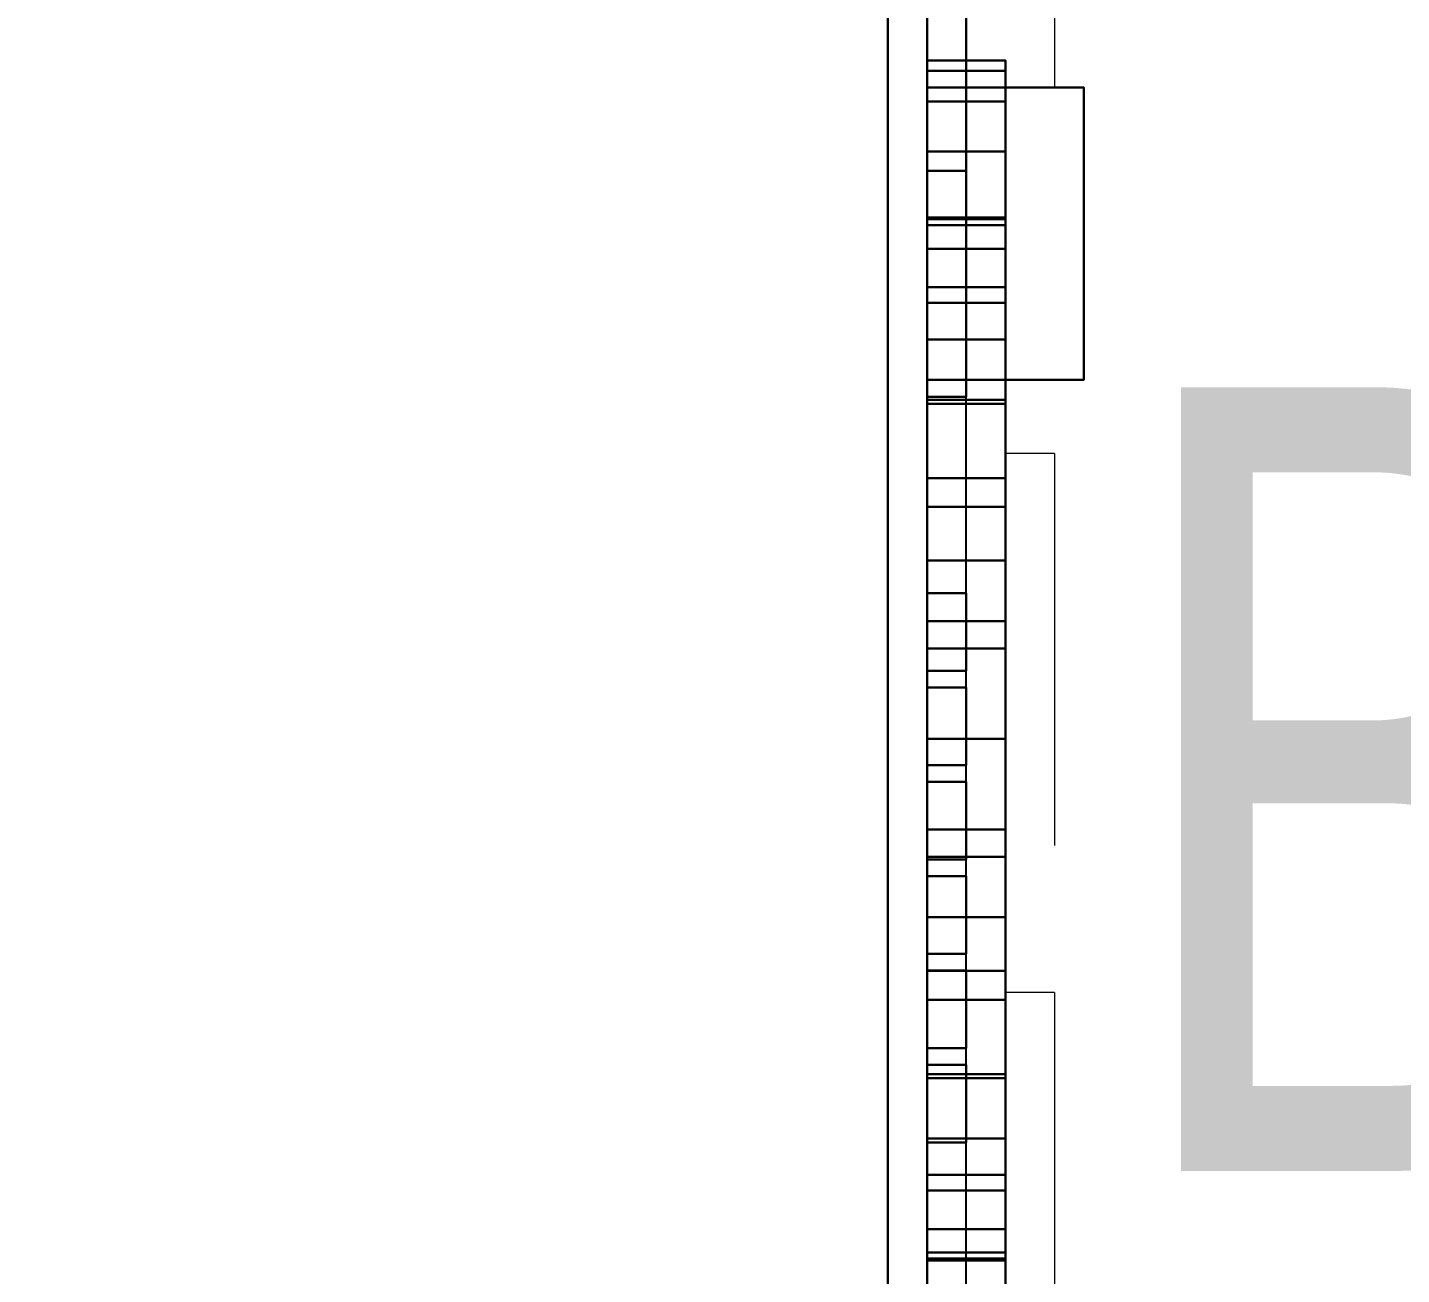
# Model space of a CAD drawing. Header units: inches. Extents: x -7543 to -822, y 102837 to 190349.
# Drawn here: x -829.94781 to -829.9408, y 102836.9327 to 102836.93906 of the extents above; entities that cross this region are included whole.
import ezdxf

# ---------------------------------------------------------------- set-up
doc = ezdxf.new("R2010")
doc.units = ezdxf.units.IN
doc.header["$MEASUREMENT"] = 0
doc.layers.add('İZ DÜŞÜM', color=253, linetype='Continuous', lineweight=20)
doc.layers.add('YAZI', color=7, linetype='Continuous', lineweight=25)
doc.layers.add('TEFRİŞ', color=7, linetype='Continuous', lineweight=25, true_color=0x78462c)
doc.styles.add('arıal', font='arial.ttf', dxfattribs={"width": 0.7})

msp = doc.modelspace()

# ---------------------------------------------------------------- linework, layer by layer
at = {"layer": 'İZ DÜŞÜM'}
for p, q in [((-829.9425703, 102836.9396368), (-829.9425703, 102836.938755)), ((-829.9425703, 102836.9368868), (-829.9428199, 102836.9368868)), ((-829.9425703, 102836.9368868), (-829.9425703, 102836.9348868)), ((-829.9425703, 102836.9341368), (-829.9428199, 102836.9341368)), ((-829.9425703, 102836.9341368), (-829.9425703, 102836.9321368))]:
    msp.add_line(p, q, dxfattribs=at)
at = {"layer": 'TEFRİŞ'}
for points in [[(-829.9432199, 102836.9414308, 0.00002), (-829.9432199, 102836.9294308, 0.00002), (-829.9548199, 102836.9294308, 0.00002), (-829.9548199, 102836.9414308, 0.00002)], [(-829.9432199, 102836.9414308, -0.01508), (-829.9432199, 102836.9294308, -0.01508), (-829.9548199, 102836.9294308, -0.01508), (-829.9548199, 102836.9414308, -0.01508)], [(-829.9434199, 102836.9414308, -0.01508), (-829.9434199, 102836.9294308, -0.01508), (-829.9548199, 102836.9294308, -0.01508), (-829.9548199, 102836.9414308, -0.01508)], [(-829.9434199, 102836.9414308, -0.01658), (-829.9434199, 102836.9294308, -0.01658), (-829.9548199, 102836.9294308, -0.01658), (-829.9548199, 102836.9414308, -0.01658)], [(-829.9548199, 102836.9414308), (-829.9548199, 102836.9294308), (-829.9432199, 102836.9294308), (-829.9432199, 102836.9414308)], [(-829.9434199, 102836.9294308, -0.01508), (-829.9434199, 102836.9294308, -0.01658), (-829.9434199, 102836.9414308, -0.01658), (-829.9434199, 102836.9414308, -0.01508)], [(-829.9432199, 102836.9414308, -0.01508), (-829.9432199, 102836.9414308, 0.00002), (-829.9432199, 102836.9294308, 0.00002), (-829.9432199, 102836.9294308, -0.01508)], [(-829.9432199, 102836.9414308, -0.0032749), (-829.9432199, 102836.9294308, -0.0032749), (-829.9430199, 102836.9294308, -0.0032749), (-829.9430199, 102836.9414308, -0.0032749)], [(-829.9432199, 102836.9414308, -0.0031749), (-829.9432199, 102836.9294308, -0.0031749), (-829.9430199, 102836.9294308, -0.0031749), (-829.9430199, 102836.9414308, -0.0031749)], [(-829.9432199, 102836.9414308, 0.00002), (-829.9432199, 102836.9294308, 0.00002), (-829.9432199, 102836.9294308, 0.00042), (-829.9432199, 102836.9414308, 0.00042)], [(-829.9432199, 102836.9410308, -0.0005749), (-829.9432199, 102836.9371764, -0.0005749), (-829.9430199, 102836.9371764, -0.0005749), (-829.9430199, 102836.9410308, -0.0005749)], [(-829.9432199, 102836.9371764, -0.0027749), (-829.9432199, 102836.9410308, -0.0027749), (-829.9430199, 102836.9410308, -0.0027749), (-829.9430199, 102836.9371764, -0.0027749)], [(-829.9432199, 102836.9398763, -0.0013809), (-829.9432199, 102836.9383308, -0.0013809), (-829.9430199, 102836.9383308, -0.0013809), (-829.9430199, 102836.9398763, -0.0013809)], [(-829.9432199, 102836.9398763, -0.0019688), (-829.9432199, 102836.9383308, -0.0019688), (-829.9430199, 102836.9383308, -0.0019688), (-829.9430199, 102836.9398763, -0.0019688)], [(-829.9430199, 102836.9398763, -0.0013809), (-829.9430199, 102836.9383308, -0.0013809), (-829.9430199, 102836.9383308, -0.0019688), (-829.9430199, 102836.9398763, -0.0019688)], [(-829.9432199, 102836.9388398, -0.0077336), (-829.9432199, 102836.9388924, -0.0083347), (-829.9428199, 102836.9388924, -0.0083347), (-829.9428199, 102836.9388398, -0.0077336)], [(-829.9432199, 102836.9354308, -0.0083347), (-829.9432199, 102836.9388398, -0.0077336), (-829.9432199, 102836.9388924, -0.0083347), (-829.9432199, 102836.9354308, -0.0083347)], [(-829.9432199, 102836.9388924, -0.0083347), (-829.9432199, 102836.9388398, -0.0089358), (-829.9428199, 102836.9388398, -0.0089358), (-829.9428199, 102836.9388924, -0.0083347)], [(-829.9432199, 102836.9354308, -0.0083347), (-829.9432199, 102836.9388924, -0.0083347), (-829.9432199, 102836.9388398, -0.0089358), (-829.9432199, 102836.9354308, -0.0083347)], [(-829.9428199, 102836.9354308, -0.0083347), (-829.9428199, 102836.9388398, -0.0077336), (-829.9428199, 102836.9388924, -0.0083347), (-829.9428199, 102836.9354308, -0.0083347)], [(-829.9428199, 102836.9354308, -0.0083347), (-829.9428199, 102836.9388924, -0.0083347), (-829.9428199, 102836.9388398, -0.0089358), (-829.9428199, 102836.9354308, -0.0083347)], [(-829.9432199, 102836.9386837, -0.0071508), (-829.9432199, 102836.9388398, -0.0077336), (-829.9428199, 102836.9388398, -0.0077336), (-829.9428199, 102836.9386837, -0.0071508)], [(-829.9432199, 102836.9354308, -0.0083347), (-829.9432199, 102836.9386837, -0.0071508), (-829.9432199, 102836.9388398, -0.0077336), (-829.9432199, 102836.9354308, -0.0083347)], [(-829.9432199, 102836.9388398, -0.0089358), (-829.9432199, 102836.9386837, -0.0095187), (-829.9428199, 102836.9386837, -0.0095187), (-829.9428199, 102836.9388398, -0.0089358)], [(-829.9432199, 102836.9354308, -0.0083347), (-829.9432199, 102836.9388398, -0.0089358), (-829.9432199, 102836.9386837, -0.0095187), (-829.9432199, 102836.9354308, -0.0083347)], [(-829.9428199, 102836.9354308, -0.0083347), (-829.9428199, 102836.9386837, -0.0071508), (-829.9428199, 102836.9388398, -0.0077336), (-829.9428199, 102836.9354308, -0.0083347)], [(-829.9428199, 102836.9354308, -0.0083347), (-829.9428199, 102836.9388398, -0.0089358), (-829.9428199, 102836.9386837, -0.0095187), (-829.9428199, 102836.9354308, -0.0083347)], [(-829.9432199, 102836.9372634, -0.0088347), (-829.9432199, 102836.938755, -0.0088347), (-829.9424199, 102836.938755, -0.0088347), (-829.9424199, 102836.9372634, -0.0088347)], [(-829.9432199, 102836.938755, -0.0088347), (-829.9432199, 102836.938755, -0.0078347), (-829.9424199, 102836.938755, -0.0078347), (-829.9424199, 102836.938755, -0.0088347)], [(-829.9432199, 102836.938755, -0.0078347), (-829.9432199, 102836.9372634, -0.0078347), (-829.9424199, 102836.9372634, -0.0078347), (-829.9424199, 102836.938755, -0.0078347)], [(-829.9424199, 102836.938755, -0.0078347), (-829.9424199, 102836.9372634, -0.0078347), (-829.9424199, 102836.9372634, -0.0088347), (-829.9424199, 102836.938755, -0.0088347)], [(-829.9432199, 102836.9384287, -0.0066039), (-829.9432199, 102836.9386837, -0.0071508), (-829.9428199, 102836.9386837, -0.0071508), (-829.9428199, 102836.9384287, -0.0066039)], [(-829.9432199, 102836.9354308, -0.0083347), (-829.9432199, 102836.9384287, -0.0066039), (-829.9432199, 102836.9386837, -0.0071508), (-829.9432199, 102836.9354308, -0.0083347)], [(-829.9432199, 102836.9386837, -0.0095187), (-829.9432199, 102836.9384287, -0.0100656), (-829.9428199, 102836.9384287, -0.0100656), (-829.9428199, 102836.9386837, -0.0095187)], [(-829.9432199, 102836.9354308, -0.0083347), (-829.9432199, 102836.9386837, -0.0095187), (-829.9432199, 102836.9384287, -0.0100656), (-829.9432199, 102836.9354308, -0.0083347)], [(-829.9428199, 102836.9354308, -0.0083347), (-829.9428199, 102836.9384287, -0.0066039), (-829.9428199, 102836.9386837, -0.0071508), (-829.9428199, 102836.9354308, -0.0083347)], [(-829.9428199, 102836.9354308, -0.0083347), (-829.9428199, 102836.9386837, -0.0095187), (-829.9428199, 102836.9384287, -0.0100656), (-829.9428199, 102836.9354308, -0.0083347)], [(-829.9432199, 102836.9380826, -0.0061097), (-829.9432199, 102836.9384287, -0.0066039), (-829.9428199, 102836.9384287, -0.0066039), (-829.9428199, 102836.9380826, -0.0061097)], [(-829.9432199, 102836.9354308, -0.0083347), (-829.9432199, 102836.9380826, -0.0061097), (-829.9432199, 102836.9384287, -0.0066039), (-829.9432199, 102836.9354308, -0.0083347)], [(-829.9432199, 102836.9384287, -0.0100656), (-829.9432199, 102836.9380826, -0.0105598), (-829.9428199, 102836.9380826, -0.0105598), (-829.9428199, 102836.9384287, -0.0100656)], [(-829.9432199, 102836.9354308, -0.0083347), (-829.9432199, 102836.9384287, -0.0100656), (-829.9432199, 102836.9380826, -0.0105598), (-829.9432199, 102836.9354308, -0.0083347)], [(-829.9428199, 102836.9354308, -0.0083347), (-829.9428199, 102836.9380826, -0.0061097), (-829.9428199, 102836.9384287, -0.0066039), (-829.9428199, 102836.9354308, -0.0083347)], [(-829.9428199, 102836.9354308, -0.0083347), (-829.9428199, 102836.9384287, -0.0100656), (-829.9428199, 102836.9380826, -0.0105598), (-829.9428199, 102836.9354308, -0.0083347)], [(-829.9432199, 102836.9383308, -0.0013809), (-829.9432199, 102836.9383308, -0.0019688), (-829.9430199, 102836.9383308, -0.0019688), (-829.9430199, 102836.9383308, -0.0013809)], [(-829.9432199, 102836.938052, -0.0078726), (-829.9432199, 102836.9380924, -0.0083347), (-829.9428199, 102836.9380924, -0.0083347), (-829.9428199, 102836.938052, -0.0078726)], [(-829.9432199, 102836.9354308, -0.0083347), (-829.9432199, 102836.938052, -0.0078726), (-829.9432199, 102836.9380924, -0.0083347), (-829.9432199, 102836.9354308, -0.0083347)], [(-829.9432199, 102836.9380924, -0.0083347), (-829.9432199, 102836.938052, -0.0087969), (-829.9428199, 102836.938052, -0.0087969), (-829.9428199, 102836.9380924, -0.0083347)], [(-829.9432199, 102836.9354308, -0.0083347), (-829.9432199, 102836.9380924, -0.0083347), (-829.9432199, 102836.938052, -0.0087969), (-829.9432199, 102836.9354308, -0.0083347)], [(-829.9432199, 102836.9376559, -0.005683), (-829.9432199, 102836.9380826, -0.0061097), (-829.9428199, 102836.9380826, -0.0061097), (-829.9428199, 102836.9376559, -0.005683)], [(-829.9432199, 102836.9354308, -0.0083347), (-829.9432199, 102836.9376559, -0.005683), (-829.9432199, 102836.9380826, -0.0061097), (-829.9432199, 102836.9354308, -0.0083347)], [(-829.9432199, 102836.9380826, -0.0105598), (-829.9432199, 102836.9376559, -0.0109865), (-829.9428199, 102836.9376559, -0.0109865), (-829.9428199, 102836.9380826, -0.0105598)], [(-829.9432199, 102836.9354308, -0.0083347), (-829.9432199, 102836.9380826, -0.0105598), (-829.9432199, 102836.9376559, -0.0109865), (-829.9432199, 102836.9354308, -0.0083347)], [(-829.9432199, 102836.9379319, -0.0074244), (-829.9432199, 102836.938052, -0.0078726), (-829.9428199, 102836.938052, -0.0078726), (-829.9428199, 102836.9379319, -0.0074244)], [(-829.9432199, 102836.9354308, -0.0083347), (-829.9432199, 102836.9379319, -0.0074244), (-829.9432199, 102836.938052, -0.0078726), (-829.9432199, 102836.9354308, -0.0083347)], [(-829.9432199, 102836.938052, -0.0087969), (-829.9432199, 102836.9379319, -0.0092451), (-829.9428199, 102836.9379319, -0.0092451), (-829.9428199, 102836.938052, -0.0087969)], [(-829.9432199, 102836.9354308, -0.0083347), (-829.9432199, 102836.938052, -0.0087969), (-829.9432199, 102836.9379319, -0.0092451), (-829.9432199, 102836.9354308, -0.0083347)], [(-829.9428199, 102836.9354308, -0.0083347), (-829.9428199, 102836.938052, -0.0078726), (-829.9428199, 102836.9380924, -0.0083347), (-829.9428199, 102836.9354308, -0.0083347)], [(-829.9428199, 102836.9354308, -0.0083347), (-829.9428199, 102836.9380924, -0.0083347), (-829.9428199, 102836.938052, -0.0087969), (-829.9428199, 102836.9354308, -0.0083347)], [(-829.9428199, 102836.9354308, -0.0083347), (-829.9428199, 102836.9376559, -0.005683), (-829.9428199, 102836.9380826, -0.0061097), (-829.9428199, 102836.9354308, -0.0083347)], [(-829.9428199, 102836.9354308, -0.0083347), (-829.9428199, 102836.9380826, -0.0105598), (-829.9428199, 102836.9376559, -0.0109865), (-829.9428199, 102836.9354308, -0.0083347)], [(-829.9428199, 102836.9354308, -0.0083347), (-829.9428199, 102836.9379319, -0.0074244), (-829.9428199, 102836.938052, -0.0078726), (-829.9428199, 102836.9354308, -0.0083347)], [(-829.9428199, 102836.9354308, -0.0083347), (-829.9428199, 102836.938052, -0.0087969), (-829.9428199, 102836.9379319, -0.0092451), (-829.9428199, 102836.9354308, -0.0083347)], [(-829.9432199, 102836.9377358, -0.0070039), (-829.9432199, 102836.9379319, -0.0074244), (-829.9428199, 102836.9379319, -0.0074244), (-829.9428199, 102836.9377358, -0.0070039)], [(-829.9432199, 102836.9354308, -0.0083347), (-829.9432199, 102836.9377358, -0.0070039), (-829.9432199, 102836.9379319, -0.0074244), (-829.9432199, 102836.9354308, -0.0083347)], [(-829.9432199, 102836.9379319, -0.0092451), (-829.9432199, 102836.9377358, -0.0096656), (-829.9428199, 102836.9377358, -0.0096656), (-829.9428199, 102836.9379319, -0.0092451)], [(-829.9432199, 102836.9354308, -0.0083347), (-829.9432199, 102836.9379319, -0.0092451), (-829.9432199, 102836.9377358, -0.0096656), (-829.9432199, 102836.9354308, -0.0083347)], [(-829.9428199, 102836.9354308, -0.0083347), (-829.9428199, 102836.9377358, -0.0070039), (-829.9428199, 102836.9379319, -0.0074244), (-829.9428199, 102836.9354308, -0.0083347)], [(-829.9428199, 102836.9354308, -0.0083347), (-829.9428199, 102836.9379319, -0.0092451), (-829.9428199, 102836.9377358, -0.0096656), (-829.9428199, 102836.9354308, -0.0083347)], [(-829.9432199, 102836.9374697, -0.0066239), (-829.9432199, 102836.9377358, -0.0070039), (-829.9428199, 102836.9377358, -0.0070039), (-829.9428199, 102836.9374697, -0.0066239)], [(-829.9432199, 102836.9354308, -0.0083347), (-829.9432199, 102836.9374697, -0.0066239), (-829.9432199, 102836.9377358, -0.0070039), (-829.9432199, 102836.9354308, -0.0083347)], [(-829.9432199, 102836.9377358, -0.0096656), (-829.9432199, 102836.9374697, -0.0100456), (-829.9428199, 102836.9374697, -0.0100456), (-829.9428199, 102836.9377358, -0.0096656)], [(-829.9432199, 102836.9354308, -0.0083347), (-829.9432199, 102836.9377358, -0.0096656), (-829.9432199, 102836.9374697, -0.0100456), (-829.9432199, 102836.9354308, -0.0083347)], [(-829.9428199, 102836.9354308, -0.0083347), (-829.9428199, 102836.9374697, -0.0066239), (-829.9428199, 102836.9377358, -0.0070039), (-829.9428199, 102836.9354308, -0.0083347)], [(-829.9428199, 102836.9354308, -0.0083347), (-829.9428199, 102836.9377358, -0.0096656), (-829.9428199, 102836.9374697, -0.0100456), (-829.9428199, 102836.9354308, -0.0083347)], [(-829.9432199, 102836.9371616, -0.0053369), (-829.9432199, 102836.9376559, -0.005683), (-829.9428199, 102836.9376559, -0.005683), (-829.9428199, 102836.9371616, -0.0053369)], [(-829.9432199, 102836.9354308, -0.0083347), (-829.9432199, 102836.9371616, -0.0053369), (-829.9432199, 102836.9376559, -0.005683), (-829.9432199, 102836.9354308, -0.0083347)], [(-829.9432199, 102836.9376559, -0.0109865), (-829.9432199, 102836.9371616, -0.0113326), (-829.9428199, 102836.9371616, -0.0113326), (-829.9428199, 102836.9376559, -0.0109865)], [(-829.9432199, 102836.9354308, -0.0083347), (-829.9432199, 102836.9376559, -0.0109865), (-829.9432199, 102836.9371616, -0.0113326), (-829.9432199, 102836.9354308, -0.0083347)], [(-829.9428199, 102836.9354308, -0.0083347), (-829.9428199, 102836.9371616, -0.0053369), (-829.9428199, 102836.9376559, -0.005683), (-829.9428199, 102836.9354308, -0.0083347)], [(-829.9428199, 102836.9354308, -0.0083347), (-829.9428199, 102836.9376559, -0.0109865), (-829.9428199, 102836.9371616, -0.0113326), (-829.9428199, 102836.9354308, -0.0083347)], [(-829.9432199, 102836.9371417, -0.0062958), (-829.9432199, 102836.9374697, -0.0066239), (-829.9428199, 102836.9374697, -0.0066239), (-829.9428199, 102836.9371417, -0.0062958)], [(-829.9432199, 102836.9354308, -0.0083347), (-829.9432199, 102836.9371417, -0.0062958), (-829.9432199, 102836.9374697, -0.0066239), (-829.9432199, 102836.9354308, -0.0083347)], [(-829.9432199, 102836.9374697, -0.0100456), (-829.9432199, 102836.9371417, -0.0103737), (-829.9428199, 102836.9371417, -0.0103737), (-829.9428199, 102836.9374697, -0.0100456)], [(-829.9432199, 102836.9354308, -0.0083347), (-829.9432199, 102836.9374697, -0.0100456), (-829.9432199, 102836.9371417, -0.0103737), (-829.9432199, 102836.9354308, -0.0083347)], [(-829.9428199, 102836.9354308, -0.0083347), (-829.9428199, 102836.9371417, -0.0062958), (-829.9428199, 102836.9374697, -0.0066239), (-829.9428199, 102836.9354308, -0.0083347)], [(-829.9428199, 102836.9354308, -0.0083347), (-829.9428199, 102836.9374697, -0.0100456), (-829.9428199, 102836.9371417, -0.0103737), (-829.9428199, 102836.9354308, -0.0083347)], [(-829.9432199, 102836.9372634, -0.0088347), (-829.9432199, 102836.9372634, -0.0078347), (-829.9424199, 102836.9372634, -0.0078347), (-829.9424199, 102836.9372634, -0.0088347)], [(-829.9432199, 102836.9371764, -0.0005749), (-829.9432199, 102836.9371764, -0.0027749), (-829.9430199, 102836.9371764, -0.0027749), (-829.9430199, 102836.9371764, -0.0005749)], [(-829.9432199, 102836.9366147, -0.0050819), (-829.9432199, 102836.9371616, -0.0053369), (-829.9428199, 102836.9371616, -0.0053369), (-829.9428199, 102836.9366147, -0.0050819)], [(-829.9432199, 102836.9354308, -0.0083347), (-829.9432199, 102836.9366147, -0.0050819), (-829.9432199, 102836.9371616, -0.0053369), (-829.9432199, 102836.9354308, -0.0083347)], [(-829.9432199, 102836.9371616, -0.0113326), (-829.9432199, 102836.9366147, -0.0115876), (-829.9428199, 102836.9366147, -0.0115876), (-829.9428199, 102836.9371616, -0.0113326)], [(-829.9432199, 102836.9354308, -0.0083347), (-829.9432199, 102836.9371616, -0.0113326), (-829.9432199, 102836.9366147, -0.0115876), (-829.9432199, 102836.9354308, -0.0083347)], [(-829.9432199, 102836.9367616, -0.0060297), (-829.9432199, 102836.9371417, -0.0062958), (-829.9428199, 102836.9371417, -0.0062958), (-829.9428199, 102836.9367616, -0.0060297)], [(-829.9432199, 102836.9354308, -0.0083347), (-829.9432199, 102836.9367616, -0.0060297), (-829.9432199, 102836.9371417, -0.0062958), (-829.9432199, 102836.9354308, -0.0083347)], [(-829.9432199, 102836.9371417, -0.0103737), (-829.9432199, 102836.9367616, -0.0106398), (-829.9428199, 102836.9367616, -0.0106398), (-829.9428199, 102836.9371417, -0.0103737)], [(-829.9432199, 102836.9354308, -0.0083347), (-829.9432199, 102836.9371417, -0.0103737), (-829.9432199, 102836.9367616, -0.0106398), (-829.9432199, 102836.9354308, -0.0083347)], [(-829.9428199, 102836.9354308, -0.0083347), (-829.9428199, 102836.9366147, -0.0050819), (-829.9428199, 102836.9371616, -0.0053369), (-829.9428199, 102836.9354308, -0.0083347)], [(-829.9428199, 102836.9354308, -0.0083347), (-829.9428199, 102836.9371616, -0.0113326), (-829.9428199, 102836.9366147, -0.0115876), (-829.9428199, 102836.9354308, -0.0083347)], [(-829.9428199, 102836.9354308, -0.0083347), (-829.9428199, 102836.9367616, -0.0060297), (-829.9428199, 102836.9371417, -0.0062958), (-829.9428199, 102836.9354308, -0.0083347)], [(-829.9428199, 102836.9354308, -0.0083347), (-829.9428199, 102836.9371417, -0.0103737), (-829.9428199, 102836.9367616, -0.0106398), (-829.9428199, 102836.9354308, -0.0083347)], [(-829.9432199, 102836.9363411, -0.0058336), (-829.9432199, 102836.9367616, -0.0060297), (-829.9428199, 102836.9367616, -0.0060297), (-829.9428199, 102836.9363411, -0.0058336)], [(-829.9432199, 102836.9354308, -0.0083347), (-829.9432199, 102836.9363411, -0.0058336), (-829.9432199, 102836.9367616, -0.0060297), (-829.9432199, 102836.9354308, -0.0083347)], [(-829.9432199, 102836.9367616, -0.0106398), (-829.9432199, 102836.9363411, -0.0108358), (-829.9428199, 102836.9363411, -0.0108358), (-829.9428199, 102836.9367616, -0.0106398)], [(-829.9432199, 102836.9354308, -0.0083347), (-829.9432199, 102836.9367616, -0.0106398), (-829.9432199, 102836.9363411, -0.0108358), (-829.9432199, 102836.9354308, -0.0083347)], [(-829.9428199, 102836.9354308, -0.0083347), (-829.9428199, 102836.9363411, -0.0058336), (-829.9428199, 102836.9367616, -0.0060297), (-829.9428199, 102836.9354308, -0.0083347)], [(-829.9428199, 102836.9354308, -0.0083347), (-829.9428199, 102836.9367616, -0.0106398), (-829.9428199, 102836.9363411, -0.0108358), (-829.9428199, 102836.9354308, -0.0083347)], [(-829.9432199, 102836.9360319, -0.0049257), (-829.9432199, 102836.9366147, -0.0050819), (-829.9428199, 102836.9366147, -0.0050819), (-829.9428199, 102836.9360319, -0.0049257)], [(-829.9432199, 102836.9354308, -0.0083347), (-829.9432199, 102836.9360319, -0.0049257), (-829.9432199, 102836.9366147, -0.0050819), (-829.9432199, 102836.9354308, -0.0083347)], [(-829.9432199, 102836.9366147, -0.0115876), (-829.9432199, 102836.9360319, -0.0117438), (-829.9428199, 102836.9360319, -0.0117438), (-829.9428199, 102836.9366147, -0.0115876)], [(-829.9432199, 102836.9354308, -0.0083347), (-829.9432199, 102836.9366147, -0.0115876), (-829.9432199, 102836.9360319, -0.0117438), (-829.9432199, 102836.9354308, -0.0083347)], [(-829.9428199, 102836.9354308, -0.0083347), (-829.9428199, 102836.9360319, -0.0049257), (-829.9428199, 102836.9366147, -0.0050819), (-829.9428199, 102836.9354308, -0.0083347)], [(-829.9428199, 102836.9354308, -0.0083347), (-829.9428199, 102836.9366147, -0.0115876), (-829.9428199, 102836.9360319, -0.0117438), (-829.9428199, 102836.9354308, -0.0083347)], [(-829.9432199, 102836.935893, -0.0057136), (-829.9432199, 102836.9363411, -0.0058336), (-829.9428199, 102836.9363411, -0.0058336), (-829.9428199, 102836.935893, -0.0057136)], [(-829.9432199, 102836.9354308, -0.0083347), (-829.9432199, 102836.935893, -0.0057136), (-829.9432199, 102836.9363411, -0.0058336), (-829.9432199, 102836.9354308, -0.0083347)], [(-829.9432199, 102836.9363411, -0.0108358), (-829.9432199, 102836.935893, -0.0109559), (-829.9428199, 102836.935893, -0.0109559), (-829.9428199, 102836.9363411, -0.0108358)], [(-829.9432199, 102836.9354308, -0.0083347), (-829.9432199, 102836.9363411, -0.0108358), (-829.9432199, 102836.935893, -0.0109559), (-829.9432199, 102836.9354308, -0.0083347)], [(-829.9428199, 102836.9354308, -0.0083347), (-829.9428199, 102836.935893, -0.0057136), (-829.9428199, 102836.9363411, -0.0058336), (-829.9428199, 102836.9354308, -0.0083347)], [(-829.9428199, 102836.9354308, -0.0083347), (-829.9428199, 102836.9363411, -0.0108358), (-829.9428199, 102836.935893, -0.0109559), (-829.9428199, 102836.9354308, -0.0083347)], [(-829.9432199, 102836.9361752, -0.0020941), (-829.9432199, 102836.9357786, -0.0020941), (-829.9430199, 102836.9357786, -0.0020941), (-829.9430199, 102836.9361752, -0.0020941)], [(-829.9432199, 102836.9357786, -0.0012557), (-829.9432199, 102836.9361752, -0.0012557), (-829.9430199, 102836.9361752, -0.0012557), (-829.9430199, 102836.9357786, -0.0012557)], [(-829.9432199, 102836.9361752, -0.0020941), (-829.9432199, 102836.9361752, -0.0012557), (-829.9430199, 102836.9361752, -0.0012557), (-829.9430199, 102836.9361752, -0.0020941)], [(-829.9430199, 102836.9361752, -0.0012557), (-829.9430199, 102836.9357786, -0.0012557), (-829.9430199, 102836.9357786, -0.0020941), (-829.9430199, 102836.9361752, -0.0020941)], [(-829.9432199, 102836.9354308, -0.0048731), (-829.9432199, 102836.9360319, -0.0049257), (-829.9428199, 102836.9360319, -0.0049257), (-829.9428199, 102836.9354308, -0.0048731)], [(-829.9432199, 102836.9354308, -0.0083347), (-829.9432199, 102836.9354308, -0.0048731), (-829.9432199, 102836.9360319, -0.0049257), (-829.9432199, 102836.9354308, -0.0083347)], [(-829.9432199, 102836.9360319, -0.0117438), (-829.9432199, 102836.9354308, -0.0117964), (-829.9428199, 102836.9354308, -0.0117964), (-829.9428199, 102836.9360319, -0.0117438)], [(-829.9432199, 102836.9354308, -0.0083347), (-829.9432199, 102836.9360319, -0.0117438), (-829.9432199, 102836.9354308, -0.0117964), (-829.9432199, 102836.9354308, -0.0083347)], [(-829.9428199, 102836.9354308, -0.0083347), (-829.9428199, 102836.9354308, -0.0048731), (-829.9428199, 102836.9360319, -0.0049257), (-829.9428199, 102836.9354308, -0.0083347)], [(-829.9428199, 102836.9354308, -0.0083347), (-829.9428199, 102836.9360319, -0.0117438), (-829.9428199, 102836.9354308, -0.0117964), (-829.9428199, 102836.9354308, -0.0083347)], [(-829.9432199, 102836.9354308, -0.0056731), (-829.9432199, 102836.935893, -0.0057136), (-829.9428199, 102836.935893, -0.0057136), (-829.9428199, 102836.9354308, -0.0056731)], [(-829.9432199, 102836.9354308, -0.0083347), (-829.9432199, 102836.9354308, -0.0056731), (-829.9432199, 102836.935893, -0.0057136), (-829.9432199, 102836.9354308, -0.0083347)], [(-829.9432199, 102836.935893, -0.0109559), (-829.9432199, 102836.9354308, -0.0109964), (-829.9428199, 102836.9354308, -0.0109964), (-829.9428199, 102836.935893, -0.0109559)], [(-829.9432199, 102836.9354308, -0.0083347), (-829.9432199, 102836.935893, -0.0109559), (-829.9432199, 102836.9354308, -0.0109964), (-829.9432199, 102836.9354308, -0.0083347)], [(-829.9428199, 102836.9354308, -0.0083347), (-829.9428199, 102836.9354308, -0.0056731), (-829.9428199, 102836.935893, -0.0057136), (-829.9428199, 102836.9354308, -0.0083347)], [(-829.9428199, 102836.9354308, -0.0083347), (-829.9428199, 102836.935893, -0.0109559), (-829.9428199, 102836.9354308, -0.0109964), (-829.9428199, 102836.9354308, -0.0083347)], [(-829.9432199, 102836.9357786, -0.0020941), (-829.9432199, 102836.9357786, -0.0012557), (-829.9430199, 102836.9357786, -0.0012557), (-829.9430199, 102836.9357786, -0.0020941)], [(-829.9432199, 102836.9356937, -0.0020941), (-829.9432199, 102836.935297, -0.0020941), (-829.9430199, 102836.935297, -0.0020941), (-829.9430199, 102836.9356937, -0.0020941)], [(-829.9432199, 102836.935297, -0.0012557), (-829.9432199, 102836.9356937, -0.0012557), (-829.9430199, 102836.9356937, -0.0012557), (-829.9430199, 102836.935297, -0.0012557)], [(-829.9432199, 102836.9356937, -0.0020941), (-829.9432199, 102836.9356937, -0.0012557), (-829.9430199, 102836.9356937, -0.0012557), (-829.9430199, 102836.9356937, -0.0020941)], [(-829.9430199, 102836.9356937, -0.0012557), (-829.9430199, 102836.935297, -0.0012557), (-829.9430199, 102836.935297, -0.0020941), (-829.9430199, 102836.9356937, -0.0020941)], [(-829.9432199, 102836.9354308, -0.0083347), (-829.9432199, 102836.9327692, -0.0083347), (-829.9432199, 102836.9328096, -0.0078726), (-829.9432199, 102836.9354308, -0.0083347)], [(-829.9432199, 102836.9354308, -0.0083347), (-829.9432199, 102836.9328096, -0.0078726), (-829.9432199, 102836.9329297, -0.0074244), (-829.9432199, 102836.9354308, -0.0083347)], [(-829.9432199, 102836.9354308, -0.0083347), (-829.9432199, 102836.9329297, -0.0074244), (-829.9432199, 102836.9331258, -0.0070039), (-829.9432199, 102836.9354308, -0.0083347)], [(-829.9432199, 102836.9354308, -0.0083347), (-829.9432199, 102836.9331258, -0.0070039), (-829.9432199, 102836.9333919, -0.0066239), (-829.9432199, 102836.9354308, -0.0083347)], [(-829.9432199, 102836.9354308, -0.0083347), (-829.9432199, 102836.9333919, -0.0066239), (-829.9432199, 102836.9337199, -0.0062958), (-829.9432199, 102836.9354308, -0.0083347)], [(-829.9432199, 102836.9354308, -0.0083347), (-829.9432199, 102836.9337199, -0.0062958), (-829.9432199, 102836.9341, -0.0060297), (-829.9432199, 102836.9354308, -0.0083347)], [(-829.9432199, 102836.9354308, -0.0083347), (-829.9432199, 102836.9341, -0.0060297), (-829.9432199, 102836.9345205, -0.0058336), (-829.9432199, 102836.9354308, -0.0083347)], [(-829.9432199, 102836.9354308, -0.0083347), (-829.9432199, 102836.9345205, -0.0058336), (-829.9432199, 102836.9349686, -0.0057136), (-829.9432199, 102836.9354308, -0.0083347)], [(-829.9432199, 102836.9349686, -0.0057136), (-829.9432199, 102836.9354308, -0.0056731), (-829.9428199, 102836.9354308, -0.0056731), (-829.9428199, 102836.9349686, -0.0057136)], [(-829.9432199, 102836.9354308, -0.0083347), (-829.9432199, 102836.9349686, -0.0057136), (-829.9432199, 102836.9354308, -0.0056731), (-829.9432199, 102836.9354308, -0.0083347)], [(-829.9432199, 102836.9354308, -0.0109964), (-829.9432199, 102836.9349686, -0.0109559), (-829.9428199, 102836.9349686, -0.0109559), (-829.9428199, 102836.9354308, -0.0109964)], [(-829.9432199, 102836.9354308, -0.0083347), (-829.9432199, 102836.9354308, -0.0109964), (-829.9432199, 102836.9349686, -0.0109559), (-829.9432199, 102836.9354308, -0.0083347)], [(-829.9432199, 102836.9354308, -0.0083347), (-829.9432199, 102836.9349686, -0.0109559), (-829.9432199, 102836.9345205, -0.0108358), (-829.9432199, 102836.9354308, -0.0083347)], [(-829.9432199, 102836.9354308, -0.0083347), (-829.9432199, 102836.9345205, -0.0108358), (-829.9432199, 102836.9341, -0.0106398), (-829.9432199, 102836.9354308, -0.0083347)], [(-829.9432199, 102836.9354308, -0.0083347), (-829.9432199, 102836.9341, -0.0106398), (-829.9432199, 102836.9337199, -0.0103737), (-829.9432199, 102836.9354308, -0.0083347)], [(-829.9432199, 102836.9354308, -0.0083347), (-829.9432199, 102836.9337199, -0.0103737), (-829.9432199, 102836.9333919, -0.0100456), (-829.9432199, 102836.9354308, -0.0083347)], [(-829.9432199, 102836.9354308, -0.0083347), (-829.9432199, 102836.9333919, -0.0100456), (-829.9432199, 102836.9331258, -0.0096656), (-829.9432199, 102836.9354308, -0.0083347)], [(-829.9432199, 102836.9354308, -0.0083347), (-829.9432199, 102836.9331258, -0.0096656), (-829.9432199, 102836.9329297, -0.0092451), (-829.9432199, 102836.9354308, -0.0083347)], [(-829.9432199, 102836.9354308, -0.0083347), (-829.9432199, 102836.9329297, -0.0092451), (-829.9432199, 102836.9328096, -0.0087969), (-829.9432199, 102836.9354308, -0.0083347)], [(-829.9432199, 102836.9354308, -0.0083347), (-829.9432199, 102836.9328096, -0.0087969), (-829.9432199, 102836.9327692, -0.0083347), (-829.9432199, 102836.9354308, -0.0083347)], [(-829.9432199, 102836.9354308, -0.0083347), (-829.9432199, 102836.9319692, -0.0083347), (-829.9432199, 102836.9320218, -0.0077336), (-829.9432199, 102836.9354308, -0.0083347)], [(-829.9432199, 102836.9354308, -0.0083347), (-829.9432199, 102836.9320218, -0.0077336), (-829.9432199, 102836.9321779, -0.0071508), (-829.9432199, 102836.9354308, -0.0083347)], [(-829.9432199, 102836.9354308, -0.0083347), (-829.9432199, 102836.9321779, -0.0071508), (-829.9432199, 102836.9324329, -0.0066039), (-829.9432199, 102836.9354308, -0.0083347)], [(-829.9432199, 102836.9354308, -0.0083347), (-829.9432199, 102836.9324329, -0.0066039), (-829.9432199, 102836.932779, -0.0061097), (-829.9432199, 102836.9354308, -0.0083347)], [(-829.9432199, 102836.9354308, -0.0083347), (-829.9432199, 102836.932779, -0.0061097), (-829.9432199, 102836.9332057, -0.005683), (-829.9432199, 102836.9354308, -0.0083347)], [(-829.9432199, 102836.9354308, -0.0083347), (-829.9432199, 102836.9332057, -0.005683), (-829.9432199, 102836.9337, -0.0053369), (-829.9432199, 102836.9354308, -0.0083347)], [(-829.9432199, 102836.9354308, -0.0083347), (-829.9432199, 102836.9337, -0.0053369), (-829.9432199, 102836.9342469, -0.0050819), (-829.9432199, 102836.9354308, -0.0083347)], [(-829.9432199, 102836.9354308, -0.0083347), (-829.9432199, 102836.9342469, -0.0050819), (-829.9432199, 102836.9348297, -0.0049257), (-829.9432199, 102836.9354308, -0.0083347)], [(-829.9432199, 102836.9348297, -0.0049257), (-829.9432199, 102836.9354308, -0.0048731), (-829.9428199, 102836.9354308, -0.0048731), (-829.9428199, 102836.9348297, -0.0049257)], [(-829.9432199, 102836.9354308, -0.0083347), (-829.9432199, 102836.9348297, -0.0049257), (-829.9432199, 102836.9354308, -0.0048731), (-829.9432199, 102836.9354308, -0.0083347)], [(-829.9432199, 102836.9354308, -0.0117964), (-829.9432199, 102836.9348297, -0.0117438), (-829.9428199, 102836.9348297, -0.0117438), (-829.9428199, 102836.9354308, -0.0117964)], [(-829.9432199, 102836.9354308, -0.0083347), (-829.9432199, 102836.9354308, -0.0117964), (-829.9432199, 102836.9348297, -0.0117438), (-829.9432199, 102836.9354308, -0.0083347)], [(-829.9432199, 102836.9354308, -0.0083347), (-829.9432199, 102836.9348297, -0.0117438), (-829.9432199, 102836.9342469, -0.0115876), (-829.9432199, 102836.9354308, -0.0083347)], [(-829.9432199, 102836.9354308, -0.0083347), (-829.9432199, 102836.9342469, -0.0115876), (-829.9432199, 102836.9337, -0.0113326), (-829.9432199, 102836.9354308, -0.0083347)], [(-829.9432199, 102836.9354308, -0.0083347), (-829.9432199, 102836.9337, -0.0113326), (-829.9432199, 102836.9332057, -0.0109865), (-829.9432199, 102836.9354308, -0.0083347)], [(-829.9432199, 102836.9354308, -0.0083347), (-829.9432199, 102836.9332057, -0.0109865), (-829.9432199, 102836.932779, -0.0105598), (-829.9432199, 102836.9354308, -0.0083347)], [(-829.9432199, 102836.9354308, -0.0083347), (-829.9432199, 102836.932779, -0.0105598), (-829.9432199, 102836.9324329, -0.0100656), (-829.9432199, 102836.9354308, -0.0083347)], [(-829.9432199, 102836.9354308, -0.0083347), (-829.9432199, 102836.9324329, -0.0100656), (-829.9432199, 102836.9321779, -0.0095187), (-829.9432199, 102836.9354308, -0.0083347)], [(-829.9432199, 102836.9354308, -0.0083347), (-829.9432199, 102836.9321779, -0.0095187), (-829.9432199, 102836.9320218, -0.0089358), (-829.9432199, 102836.9354308, -0.0083347)], [(-829.9432199, 102836.9354308, -0.0083347), (-829.9432199, 102836.9320218, -0.0089358), (-829.9432199, 102836.9319692, -0.0083347), (-829.9432199, 102836.9354308, -0.0083347)], [(-829.9428199, 102836.9354308, -0.0083347), (-829.9428199, 102836.9327692, -0.0083347), (-829.9428199, 102836.9328096, -0.0078726), (-829.9428199, 102836.9354308, -0.0083347)], [(-829.9428199, 102836.9354308, -0.0083347), (-829.9428199, 102836.9328096, -0.0078726), (-829.9428199, 102836.9329297, -0.0074244), (-829.9428199, 102836.9354308, -0.0083347)], [(-829.9428199, 102836.9354308, -0.0083347), (-829.9428199, 102836.9329297, -0.0074244), (-829.9428199, 102836.9331258, -0.0070039), (-829.9428199, 102836.9354308, -0.0083347)], [(-829.9428199, 102836.9354308, -0.0083347), (-829.9428199, 102836.9331258, -0.0070039), (-829.9428199, 102836.9333919, -0.0066239), (-829.9428199, 102836.9354308, -0.0083347)], [(-829.9428199, 102836.9354308, -0.0083347), (-829.9428199, 102836.9333919, -0.0066239), (-829.9428199, 102836.9337199, -0.0062958), (-829.9428199, 102836.9354308, -0.0083347)], [(-829.9428199, 102836.9354308, -0.0083347), (-829.9428199, 102836.9337199, -0.0062958), (-829.9428199, 102836.9341, -0.0060297), (-829.9428199, 102836.9354308, -0.0083347)], [(-829.9428199, 102836.9354308, -0.0083347), (-829.9428199, 102836.9341, -0.0060297), (-829.9428199, 102836.9345205, -0.0058336), (-829.9428199, 102836.9354308, -0.0083347)], [(-829.9428199, 102836.9354308, -0.0083347), (-829.9428199, 102836.9345205, -0.0058336), (-829.9428199, 102836.9349686, -0.0057136), (-829.9428199, 102836.9354308, -0.0083347)], [(-829.9428199, 102836.9354308, -0.0083347), (-829.9428199, 102836.9349686, -0.0057136), (-829.9428199, 102836.9354308, -0.0056731), (-829.9428199, 102836.9354308, -0.0083347)], [(-829.9428199, 102836.9354308, -0.0083347), (-829.9428199, 102836.9354308, -0.0109964), (-829.9428199, 102836.9349686, -0.0109559), (-829.9428199, 102836.9354308, -0.0083347)], [(-829.9428199, 102836.9354308, -0.0083347), (-829.9428199, 102836.9349686, -0.0109559), (-829.9428199, 102836.9345205, -0.0108358), (-829.9428199, 102836.9354308, -0.0083347)], [(-829.9428199, 102836.9354308, -0.0083347), (-829.9428199, 102836.9345205, -0.0108358), (-829.9428199, 102836.9341, -0.0106398), (-829.9428199, 102836.9354308, -0.0083347)], [(-829.9428199, 102836.9354308, -0.0083347), (-829.9428199, 102836.9341, -0.0106398), (-829.9428199, 102836.9337199, -0.0103737), (-829.9428199, 102836.9354308, -0.0083347)], [(-829.9428199, 102836.9354308, -0.0083347), (-829.9428199, 102836.9337199, -0.0103737), (-829.9428199, 102836.9333919, -0.0100456), (-829.9428199, 102836.9354308, -0.0083347)], [(-829.9428199, 102836.9354308, -0.0083347), (-829.9428199, 102836.9333919, -0.0100456), (-829.9428199, 102836.9331258, -0.0096656), (-829.9428199, 102836.9354308, -0.0083347)], [(-829.9428199, 102836.9354308, -0.0083347), (-829.9428199, 102836.9331258, -0.0096656), (-829.9428199, 102836.9329297, -0.0092451), (-829.9428199, 102836.9354308, -0.0083347)], [(-829.9428199, 102836.9354308, -0.0083347), (-829.9428199, 102836.9329297, -0.0092451), (-829.9428199, 102836.9328096, -0.0087969), (-829.9428199, 102836.9354308, -0.0083347)], [(-829.9428199, 102836.9354308, -0.0083347), (-829.9428199, 102836.9319692, -0.0083347), (-829.9428199, 102836.9320218, -0.0077336), (-829.9428199, 102836.9354308, -0.0083347)], [(-829.9428199, 102836.9354308, -0.0083347), (-829.9428199, 102836.9320218, -0.0077336), (-829.9428199, 102836.9321779, -0.0071508), (-829.9428199, 102836.9354308, -0.0083347)], [(-829.9428199, 102836.9354308, -0.0083347), (-829.9428199, 102836.9321779, -0.0071508), (-829.9428199, 102836.9324329, -0.0066039), (-829.9428199, 102836.9354308, -0.0083347)], [(-829.9428199, 102836.9354308, -0.0083347), (-829.9428199, 102836.9324329, -0.0066039), (-829.9428199, 102836.932779, -0.0061097), (-829.9428199, 102836.9354308, -0.0083347)], [(-829.9428199, 102836.9354308, -0.0083347), (-829.9428199, 102836.932779, -0.0061097), (-829.9428199, 102836.9332057, -0.005683), (-829.9428199, 102836.9354308, -0.0083347)], [(-829.9428199, 102836.9354308, -0.0083347), (-829.9428199, 102836.9332057, -0.005683), (-829.9428199, 102836.9337, -0.0053369), (-829.9428199, 102836.9354308, -0.0083347)], [(-829.9428199, 102836.9354308, -0.0083347), (-829.9428199, 102836.9337, -0.0053369), (-829.9428199, 102836.9342469, -0.0050819), (-829.9428199, 102836.9354308, -0.0083347)], [(-829.9428199, 102836.9354308, -0.0083347), (-829.9428199, 102836.9342469, -0.0050819), (-829.9428199, 102836.9348297, -0.0049257), (-829.9428199, 102836.9354308, -0.0083347)], [(-829.9428199, 102836.9354308, -0.0083347), (-829.9428199, 102836.9348297, -0.0049257), (-829.9428199, 102836.9354308, -0.0048731), (-829.9428199, 102836.9354308, -0.0083347)], [(-829.9428199, 102836.9354308, -0.0083347), (-829.9428199, 102836.9354308, -0.0117964), (-829.9428199, 102836.9348297, -0.0117438), (-829.9428199, 102836.9354308, -0.0083347)], [(-829.9428199, 102836.9354308, -0.0083347), (-829.9428199, 102836.9348297, -0.0117438), (-829.9428199, 102836.9342469, -0.0115876), (-829.9428199, 102836.9354308, -0.0083347)], [(-829.9428199, 102836.9354308, -0.0083347), (-829.9428199, 102836.9342469, -0.0115876), (-829.9428199, 102836.9337, -0.0113326), (-829.9428199, 102836.9354308, -0.0083347)], [(-829.9428199, 102836.9354308, -0.0083347), (-829.9428199, 102836.9337, -0.0113326), (-829.9428199, 102836.9332057, -0.0109865), (-829.9428199, 102836.9354308, -0.0083347)], [(-829.9428199, 102836.9354308, -0.0083347), (-829.9428199, 102836.9332057, -0.0109865), (-829.9428199, 102836.932779, -0.0105598), (-829.9428199, 102836.9354308, -0.0083347)], [(-829.9428199, 102836.9354308, -0.0083347), (-829.9428199, 102836.932779, -0.0105598), (-829.9428199, 102836.9324329, -0.0100656), (-829.9428199, 102836.9354308, -0.0083347)], [(-829.9428199, 102836.9354308, -0.0083347), (-829.9428199, 102836.9324329, -0.0100656), (-829.9428199, 102836.9321779, -0.0095187), (-829.9428199, 102836.9354308, -0.0083347)], [(-829.9428199, 102836.9354308, -0.0083347), (-829.9428199, 102836.9321779, -0.0095187), (-829.9428199, 102836.9320218, -0.0089358), (-829.9428199, 102836.9354308, -0.0083347)], [(-829.9432199, 102836.935297, -0.0020941), (-829.9432199, 102836.935297, -0.0012557), (-829.9430199, 102836.935297, -0.0012557), (-829.9430199, 102836.935297, -0.0020941)], [(-829.9432199, 102836.9352121, -0.0020941), (-829.9432199, 102836.9348155, -0.0020941), (-829.9430199, 102836.9348155, -0.0020941), (-829.9430199, 102836.9352121, -0.0020941)], [(-829.9432199, 102836.9348155, -0.0012557), (-829.9432199, 102836.9352121, -0.0012557), (-829.9430199, 102836.9352121, -0.0012557), (-829.9430199, 102836.9348155, -0.0012557)], [(-829.9432199, 102836.9352121, -0.0020941), (-829.9432199, 102836.9352121, -0.0012557), (-829.9430199, 102836.9352121, -0.0012557), (-829.9430199, 102836.9352121, -0.0020941)], [(-829.9430199, 102836.9352121, -0.0012557), (-829.9430199, 102836.9348155, -0.0012557), (-829.9430199, 102836.9348155, -0.0020941), (-829.9430199, 102836.9352121, -0.0020941)], [(-829.9432199, 102836.9345205, -0.0058336), (-829.9432199, 102836.9349686, -0.0057136), (-829.9428199, 102836.9349686, -0.0057136), (-829.9428199, 102836.9345205, -0.0058336)], [(-829.9432199, 102836.9349686, -0.0109559), (-829.9432199, 102836.9345205, -0.0108358), (-829.9428199, 102836.9345205, -0.0108358), (-829.9428199, 102836.9349686, -0.0109559)], [(-829.9432199, 102836.9342469, -0.0050819), (-829.9432199, 102836.9348297, -0.0049257), (-829.9428199, 102836.9348297, -0.0049257), (-829.9428199, 102836.9342469, -0.0050819)], [(-829.9432199, 102836.9348297, -0.0117438), (-829.9432199, 102836.9342469, -0.0115876), (-829.9428199, 102836.9342469, -0.0115876), (-829.9428199, 102836.9348297, -0.0117438)], [(-829.9432199, 102836.9348155, -0.0020941), (-829.9432199, 102836.9348155, -0.0012557), (-829.9430199, 102836.9348155, -0.0012557), (-829.9430199, 102836.9348155, -0.0020941)], [(-829.9432199, 102836.9347306, -0.0020941), (-829.9432199, 102836.934334, -0.0020941), (-829.9430199, 102836.934334, -0.0020941), (-829.9430199, 102836.9347306, -0.0020941)], [(-829.9432199, 102836.934334, -0.0012557), (-829.9432199, 102836.9347306, -0.0012557), (-829.9430199, 102836.9347306, -0.0012557), (-829.9430199, 102836.934334, -0.0012557)], [(-829.9432199, 102836.9347306, -0.0020941), (-829.9432199, 102836.9347306, -0.0012557), (-829.9430199, 102836.9347306, -0.0012557), (-829.9430199, 102836.9347306, -0.0020941)], [(-829.9430199, 102836.9347306, -0.0012557), (-829.9430199, 102836.934334, -0.0012557), (-829.9430199, 102836.934334, -0.0020941), (-829.9430199, 102836.9347306, -0.0020941)], [(-829.9432199, 102836.9341, -0.0060297), (-829.9432199, 102836.9345205, -0.0058336), (-829.9428199, 102836.9345205, -0.0058336), (-829.9428199, 102836.9341, -0.0060297)], [(-829.9432199, 102836.9345205, -0.0108358), (-829.9432199, 102836.9341, -0.0106398), (-829.9428199, 102836.9341, -0.0106398), (-829.9428199, 102836.9345205, -0.0108358)], [(-829.9432199, 102836.934334, -0.0020941), (-829.9432199, 102836.934334, -0.0012557), (-829.9430199, 102836.934334, -0.0012557), (-829.9430199, 102836.934334, -0.0020941)], [(-829.9432199, 102836.9342491, -0.0020941), (-829.9432199, 102836.9338525, -0.0020941), (-829.9430199, 102836.9338525, -0.0020941), (-829.9430199, 102836.9342491, -0.0020941)], [(-829.9432199, 102836.9338525, -0.0012557), (-829.9432199, 102836.9342491, -0.0012557), (-829.9430199, 102836.9342491, -0.0012557), (-829.9430199, 102836.9338525, -0.0012557)], [(-829.9432199, 102836.9342491, -0.0020941), (-829.9432199, 102836.9342491, -0.0012557), (-829.9430199, 102836.9342491, -0.0012557), (-829.9430199, 102836.9342491, -0.0020941)], [(-829.9432199, 102836.9337, -0.0053369), (-829.9432199, 102836.9342469, -0.0050819), (-829.9428199, 102836.9342469, -0.0050819), (-829.9428199, 102836.9337, -0.0053369)], [(-829.9432199, 102836.9342469, -0.0115876), (-829.9432199, 102836.9337, -0.0113326), (-829.9428199, 102836.9337, -0.0113326), (-829.9428199, 102836.9342469, -0.0115876)], [(-829.9430199, 102836.9342491, -0.0012557), (-829.9430199, 102836.9338525, -0.0012557), (-829.9430199, 102836.9338525, -0.0020941), (-829.9430199, 102836.9342491, -0.0020941)], [(-829.9432199, 102836.9337199, -0.0062958), (-829.9432199, 102836.9341, -0.0060297), (-829.9428199, 102836.9341, -0.0060297), (-829.9428199, 102836.9337199, -0.0062958)], [(-829.9432199, 102836.9341, -0.0106398), (-829.9432199, 102836.9337199, -0.0103737), (-829.9428199, 102836.9337199, -0.0103737), (-829.9428199, 102836.9341, -0.0106398)], [(-829.9432199, 102836.9338525, -0.0020941), (-829.9432199, 102836.9338525, -0.0012557), (-829.9430199, 102836.9338525, -0.0012557), (-829.9430199, 102836.9338525, -0.0020941)], [(-829.9432199, 102836.9337676, -0.0020941), (-829.9432199, 102836.9333709, -0.0020941), (-829.9430199, 102836.9333709, -0.0020941), (-829.9430199, 102836.9337676, -0.0020941)], [(-829.9432199, 102836.9333709, -0.0012557), (-829.9432199, 102836.9337676, -0.0012557), (-829.9430199, 102836.9337676, -0.0012557), (-829.9430199, 102836.9333709, -0.0012557)], [(-829.9432199, 102836.9337676, -0.0020941), (-829.9432199, 102836.9337676, -0.0012557), (-829.9430199, 102836.9337676, -0.0012557), (-829.9430199, 102836.9337676, -0.0020941)], [(-829.9430199, 102836.9337676, -0.0012557), (-829.9430199, 102836.9333709, -0.0012557), (-829.9430199, 102836.9333709, -0.0020941), (-829.9430199, 102836.9337676, -0.0020941)], [(-829.9432199, 102836.9333919, -0.0066239), (-829.9432199, 102836.9337199, -0.0062958), (-829.9428199, 102836.9337199, -0.0062958), (-829.9428199, 102836.9333919, -0.0066239)], [(-829.9432199, 102836.9337199, -0.0103737), (-829.9432199, 102836.9333919, -0.0100456), (-829.9428199, 102836.9333919, -0.0100456), (-829.9428199, 102836.9337199, -0.0103737)], [(-829.9432199, 102836.9332057, -0.005683), (-829.9432199, 102836.9337, -0.0053369), (-829.9428199, 102836.9337, -0.0053369), (-829.9428199, 102836.9332057, -0.005683)], [(-829.9432199, 102836.9337, -0.0113326), (-829.9432199, 102836.9332057, -0.0109865), (-829.9428199, 102836.9332057, -0.0109865), (-829.9428199, 102836.9337, -0.0113326)], [(-829.9432199, 102836.9331258, -0.0070039), (-829.9432199, 102836.9333919, -0.0066239), (-829.9428199, 102836.9333919, -0.0066239), (-829.9428199, 102836.9331258, -0.0070039)], [(-829.9432199, 102836.9333919, -0.0100456), (-829.9432199, 102836.9331258, -0.0096656), (-829.9428199, 102836.9331258, -0.0096656), (-829.9428199, 102836.9333919, -0.0100456)], [(-829.9432199, 102836.9333709, -0.0020941), (-829.9432199, 102836.9333709, -0.0012557), (-829.9430199, 102836.9333709, -0.0012557), (-829.9430199, 102836.9333709, -0.0020941)], [(-829.9432199, 102836.932779, -0.0061097), (-829.9432199, 102836.9332057, -0.005683), (-829.9428199, 102836.9332057, -0.005683), (-829.9428199, 102836.932779, -0.0061097)], [(-829.9432199, 102836.9332057, -0.0109865), (-829.9432199, 102836.932779, -0.0105598), (-829.9428199, 102836.932779, -0.0105598), (-829.9428199, 102836.9332057, -0.0109865)], [(-829.9432199, 102836.9329297, -0.0074244), (-829.9432199, 102836.9331258, -0.0070039), (-829.9428199, 102836.9331258, -0.0070039), (-829.9428199, 102836.9329297, -0.0074244)], [(-829.9432199, 102836.9331258, -0.0096656), (-829.9432199, 102836.9329297, -0.0092451), (-829.9428199, 102836.9329297, -0.0092451), (-829.9428199, 102836.9331258, -0.0096656)], [(-829.9432199, 102836.9328096, -0.0078726), (-829.9432199, 102836.9329297, -0.0074244), (-829.9428199, 102836.9329297, -0.0074244), (-829.9428199, 102836.9328096, -0.0078726)], [(-829.9432199, 102836.9329297, -0.0092451), (-829.9432199, 102836.9328096, -0.0087969), (-829.9428199, 102836.9328096, -0.0087969), (-829.9428199, 102836.9329297, -0.0092451)], [(-829.9432199, 102836.9327692, -0.0083347), (-829.9432199, 102836.9328096, -0.0078726), (-829.9428199, 102836.9328096, -0.0078726), (-829.9428199, 102836.9327692, -0.0083347)], [(-829.9432199, 102836.9328096, -0.0087969), (-829.9432199, 102836.9327692, -0.0083347), (-829.9428199, 102836.9327692, -0.0083347), (-829.9428199, 102836.9328096, -0.0087969)], [(-829.9432199, 102836.9328096, -0.0087969), (-829.9432199, 102836.9327692, -0.0083347), (-829.9428199, 102836.9327692, -0.0083347), (-829.9428199, 102836.9328096, -0.0087969)], [(-829.9432199, 102836.9324329, -0.0066039), (-829.9432199, 102836.932779, -0.0061097), (-829.9428199, 102836.932779, -0.0061097), (-829.9428199, 102836.9324329, -0.0066039)], [(-829.9432199, 102836.932779, -0.0105598), (-829.9432199, 102836.9324329, -0.0100656), (-829.9428199, 102836.9324329, -0.0100656), (-829.9428199, 102836.932779, -0.0105598)]]:
    msp.add_3dface(points, dxfattribs=at)

# ---------------------------------------------------------------- texts
at = {"layer": 'YAZI', "style": 'arıal', "width": 0.7}
msp.add_text('BANYO', height=0.004, dxfattribs=at).set_placement((-829.9422445, 102836.9332259))

doc.saveas('drawing.dxf')
